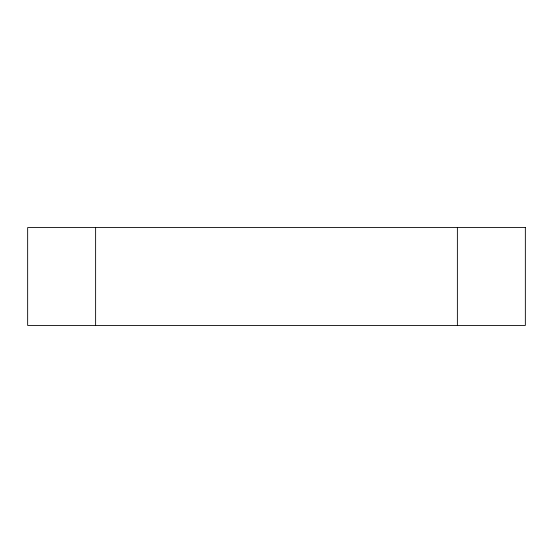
<?xml version="1.0" encoding="UTF-8"?>
<svg xmlns="http://www.w3.org/2000/svg" width="553" height="553" viewBox="0 0 553 553"><rect width="100%" height="100%" fill="white"/><g stroke="black" fill="none" stroke-linecap="round" stroke-linejoin="round"><path stroke-width="0.83" d="M457.379 227.58L457.379 325.42M95.621 227.58L95.621 325.42M525.35 227.58L27.65 227.58L27.65 325.42L525.35 325.42L525.35 227.58"/></g></svg>
